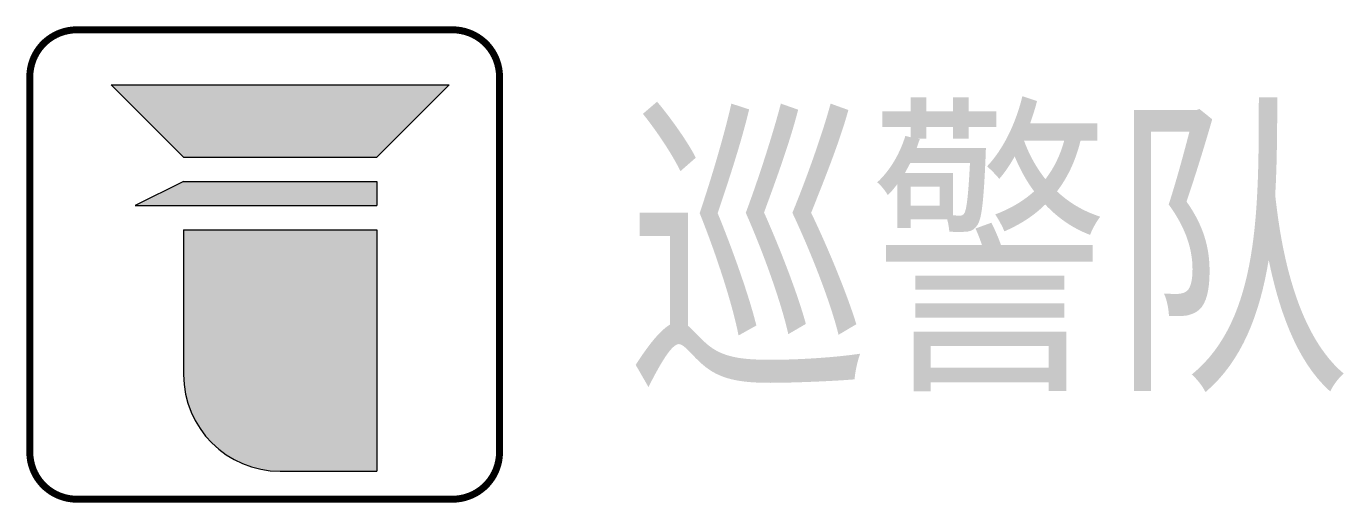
# Model space of a CAD drawing. Header units: millimetres. Extents: x -0.1 to 19.6, y -0.8 to 6.3.
import ezdxf

# ---------------------------------------------------------------- set-up
doc = ezdxf.new("R2010")
doc.units = ezdxf.units.MM
doc.layers.add('设施图块', color=7, linetype='Continuous')
doc.styles.add('设施块标注', font='SIMFANG.TTF', dxfattribs={"width": 0.75})

msp = doc.modelspace()

# ---------------------------------------------------------------- hatches: boundary and pattern name
at = {"layer": '设施图块'}
h = msp.add_hatch(color=5, dxfattribs=at)
h.paths.add_polyline_path([(1.21, 5.478), (2.29, 4.398), (5.17, 4.398), (6.25, 5.478)])
h.paths.add_polyline_path([(5.17, 3.678), (5.17, 4.038), (2.29, 4.038), (1.57, 3.678)])
h.paths.add_polyline_path([(2.29, 3.318), (2.29, 1.158, 0.414214), (3.73, -0.282), (5.17, -0.282), (5.17, 3.318)])

# ---------------------------------------------------------------- linework, layer by layer
at = {"layer": '设施图块', "color": 5}
for p, q in [((1.21, 5.478), (6.25, 5.478)), ((1.21, 5.478), (2.29, 4.398)), ((5.17, 4.398), (6.25, 5.478)), ((2.29, 4.398), (5.17, 4.398)), ((2.29, 4.038), (1.57, 3.678)), ((2.29, 4.038), (5.17, 4.038)), ((5.17, 4.038), (5.17, 3.678)), ((1.57, 3.678), (5.17, 3.678)), ((2.29, 3.318), (2.29, 1.158)), ((2.29, 3.318), (5.17, 3.318)), ((5.17, 3.318), (5.17, -0.282)), ((3.73, -0.282), (5.17, -0.282))]:
    msp.add_line(p, q, dxfattribs=at)
at = {"layer": '设施图块', "color": 5, "const_width": 0.104}
msp.add_lwpolyline([(0, 5.598, -0.41422), (0.7, 6.298), (6.298, 6.298, -0.414214), (6.998, 5.598), (6.998, 0, -0.414214), (6.298, -0.7), (0.7, -0.7, -0.414214), (0, 0), (0, 5.598)], format="xyb", dxfattribs=at)
at = {"layer": '设施图块', "color": 5}
msp.add_arc((3.73, 1.158), 1.44, 180, 270, dxfattribs=at)

# ---------------------------------------------------------------- texts
at = {"layer": '设施图块', "style": '设施块标注', "width": 0.75}
msp.add_attdef('巡警队', (8.927, 1.288), '巡警队', height=3.5, dxfattribs=at)

doc.saveas('drawing.dxf')
